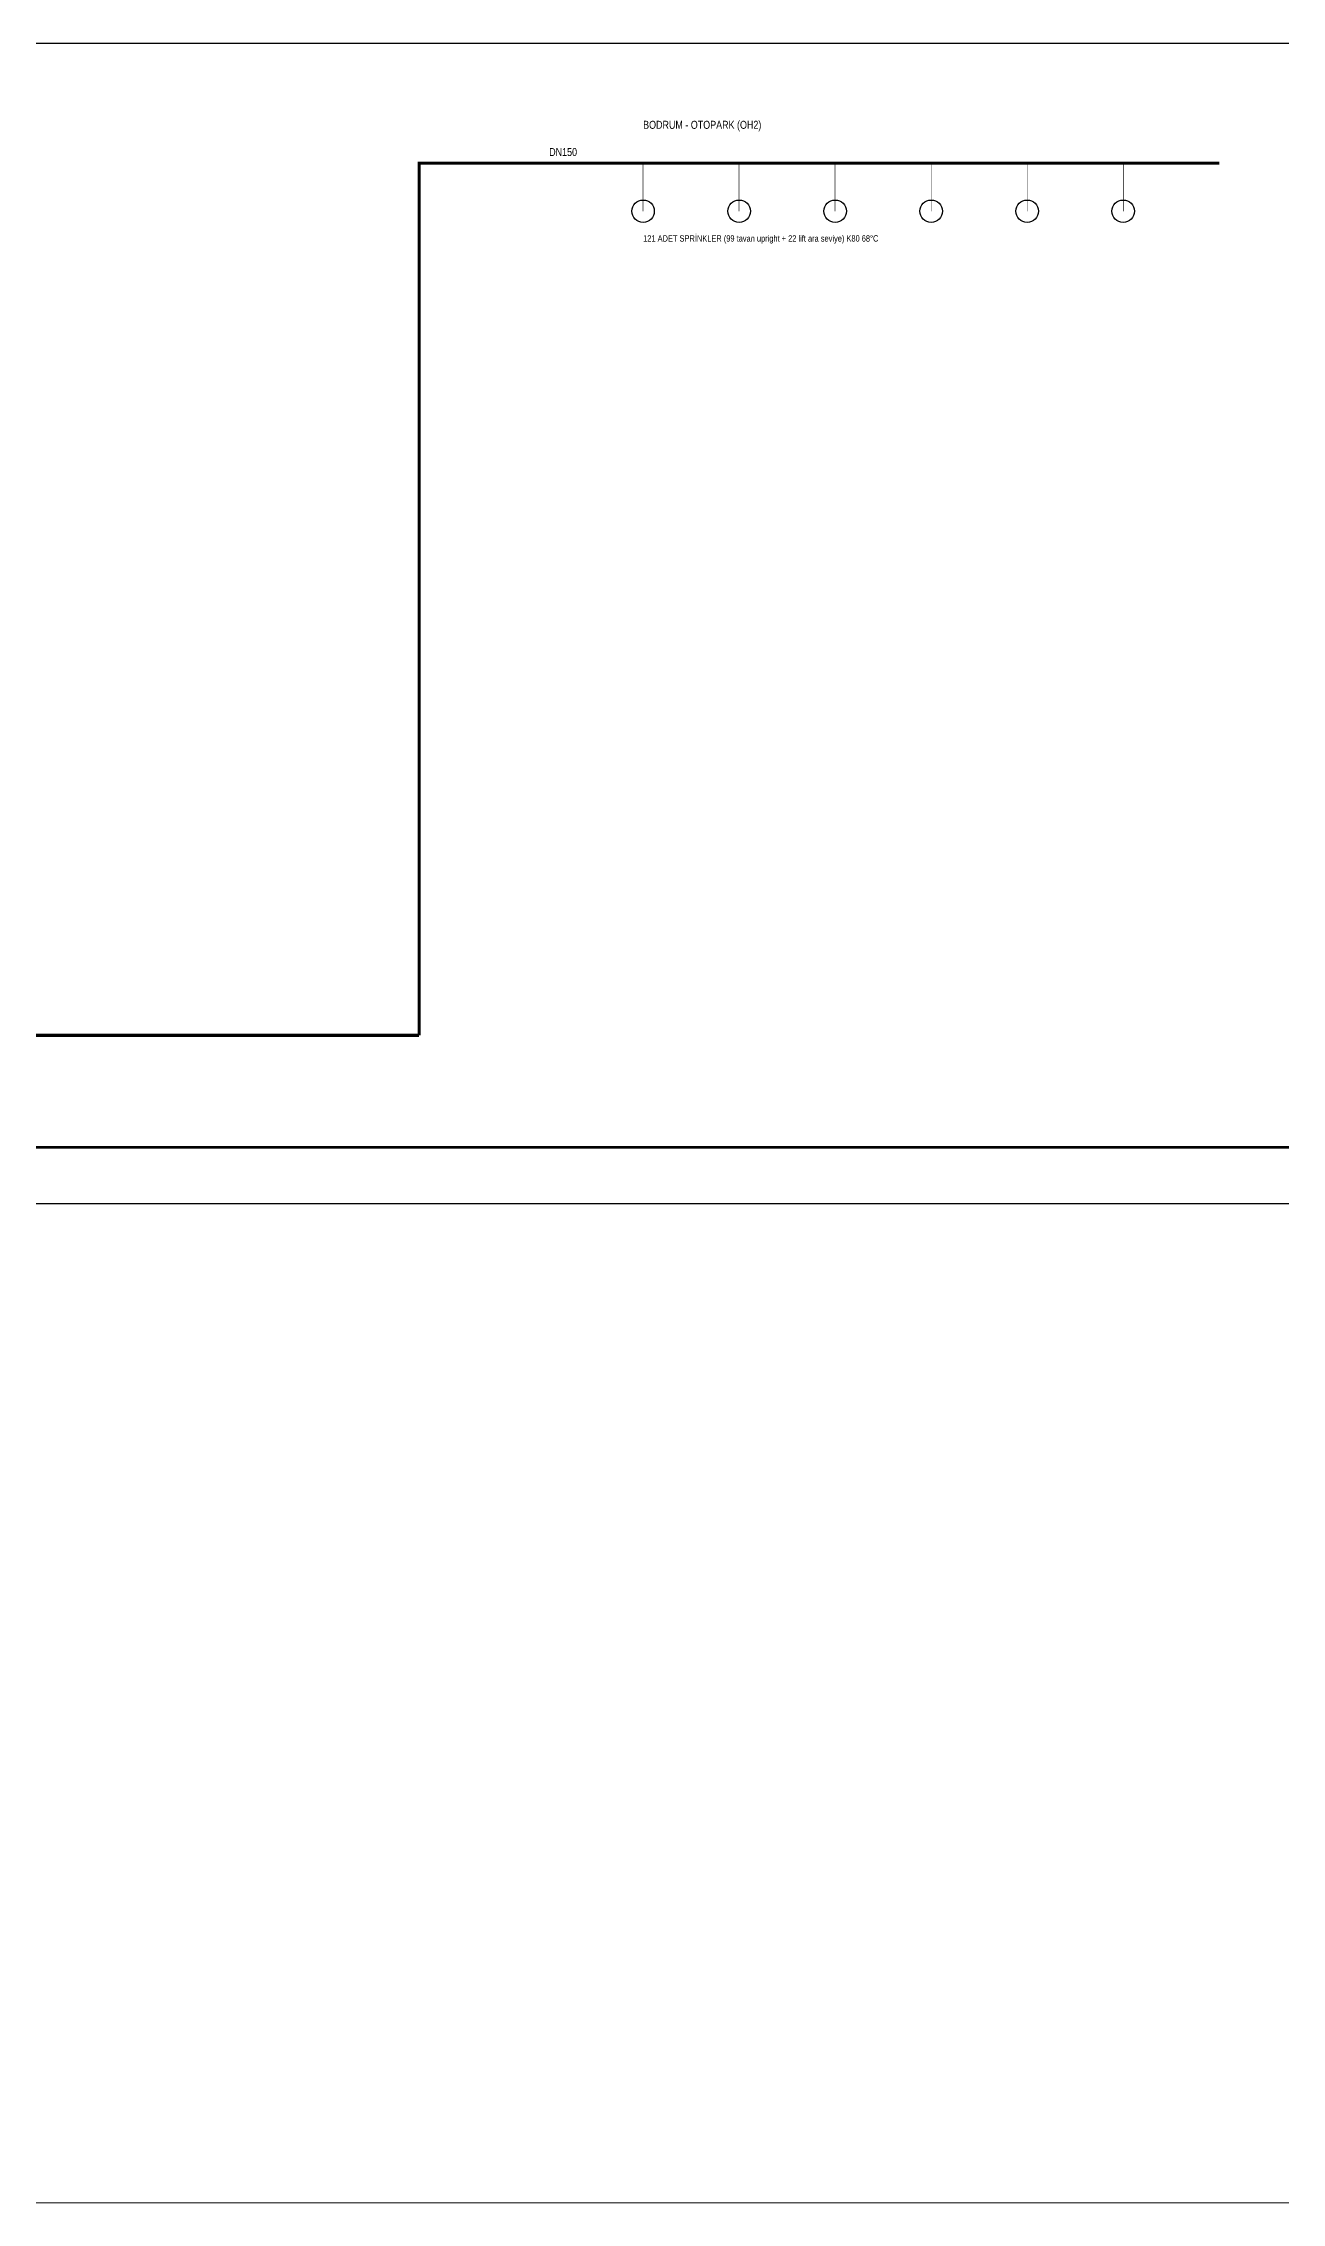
# Model space of a CAD drawing. Header units: centimetres. Extents: x 247996 to 276712, y -458149 to -450648.
# Drawn here: x 259530 to 261078, y -458149 to -455450 of the extents above; entities that cross this region are included whole.
import ezdxf
from ezdxf.enums import TextEntityAlignment as Align

# ---------------------------------------------------------------- set-up
doc = ezdxf.new("R2010")
doc.units = ezdxf.units.CM
doc.layers.add('ANTED', color=144, linetype='Continuous', lineweight=0)
for name, color, linetype in [('MTY-SPRINKLER', 15, 'Continuous'), ('MTY-SPRINKLER-BORU', 140, 'Continuous'), ('MTY-SPRINKLER-CAP', 141, 'Continuous'), ('MTY-YANGIN-DOLAP-BORU', 1, 'Continuous'), ('MTY-YANGIN-SEMA', 7, 'Continuous')]:
    doc.layers.add(name, color=color, linetype=linetype)
doc.styles.add('ROTAS', font='arial.ttf')

# ---------------------------------------------------------------- blocks, each defined once
blk = doc.blocks.new('ASL-SPR-UP')
blk.add_circle((0, 0), 12.5)

msp = doc.modelspace()

# ---------------------------------------------------------------- linework, layer by layer
at = {"layer": 'ANTED'}
msp.add_line((276712.4, -458149.1), (248038.8, -458149.1), dxfattribs=at)
at = {"layer": 'MTY-SPRINKLER-BORU'}
for points, const_width in [([(260000, -456690), (260000, -455600), (261000, -455600)], 4), ([(260280, -455600), (260280, -455660)], 0.8), ([(260400, -455600), (260400, -455660)], 0.8), ([(260520, -455600), (260520, -455660)], 0.8), ([(260640, -455600), (260640, -455660)], 0.8), ([(260760, -455600), (260760, -455660)], 0.8), ([(260880, -455600), (260880, -455660)], 0.8), ([(258650, -456690), (260000, -456690)], 4)]:
    msp.add_lwpolyline(points, dxfattribs=dict(at, const_width=const_width))
at = {"layer": 'MTY-YANGIN-DOLAP-BORU', "const_width": 3}
msp.add_lwpolyline([(258650, -456830), (263400, -456830)], dxfattribs=at)
at = {"layer": 'MTY-YANGIN-SEMA'}
for points in [[(256800, -455450), (263900, -455450)], [(256800, -456900), (263900, -456900)]]:
    msp.add_lwpolyline(points, dxfattribs=at)

# ---------------------------------------------------------------- block references
at = {"layer": 'MTY-SPRINKLER', "xscale": 1.12, "yscale": 1.12}
for p in [(260280, -455660), (260400, -455660), (260520, -455660), (260640, -455660), (260760, -455660), (260880, -455660)]:
    msp.add_blockref('ASL-SPR-UP', p, dxfattribs=at)

# ---------------------------------------------------------------- wipeouts: each hides what was drawn before it
msp.add_wipeout([(260278, -455562.5), (260391.1, -455562.5), (260391.1, -455547.5), (260278, -455547.5)])

# ---------------------------------------------------------------- next in the draw order: texts
at = {"layer": 'MTY-YANGIN-SEMA', "style": 'ROTAS', "width": 0.8}
msp.add_text('BODRUM - OTOPARK (OH2)', height=10, dxfattribs=at).set_placement((260280, -455560), align=Align.BOTTOM_LEFT)

# ---------------------------------------------------------------- next in the draw order: wipeouts: each hides what was drawn before it
for points in [[(260163.6, -455596.5), (260192.4, -455596.5), (260192.4, -455581.5), (260163.6, -455581.5)], [(260278.4, -455700), (260547.5, -455700), (260547.5, -455688), (260278.4, -455688)]]:
    msp.add_wipeout(points)

# ---------------------------------------------------------------- next in the draw order: texts
at = {"layer": 'MTY-SPRINKLER-CAP', "style": 'ROTAS', "width": 0.8}
msp.add_text('DN150', height=10, dxfattribs=at).set_placement((260180, -455594), align=Align.BOTTOM_CENTER)
at = {"layer": 'MTY-YANGIN-SEMA', "style": 'ROTAS', "width": 0.8}
msp.add_text('121 ADET SPRİNKLER (99 tavan upright + 22 lift ara seviye) K80 68°C', height=8, dxfattribs=at).set_placement((260280, -455690), align=Align.TOP_LEFT)

doc.saveas('drawing.dxf')
